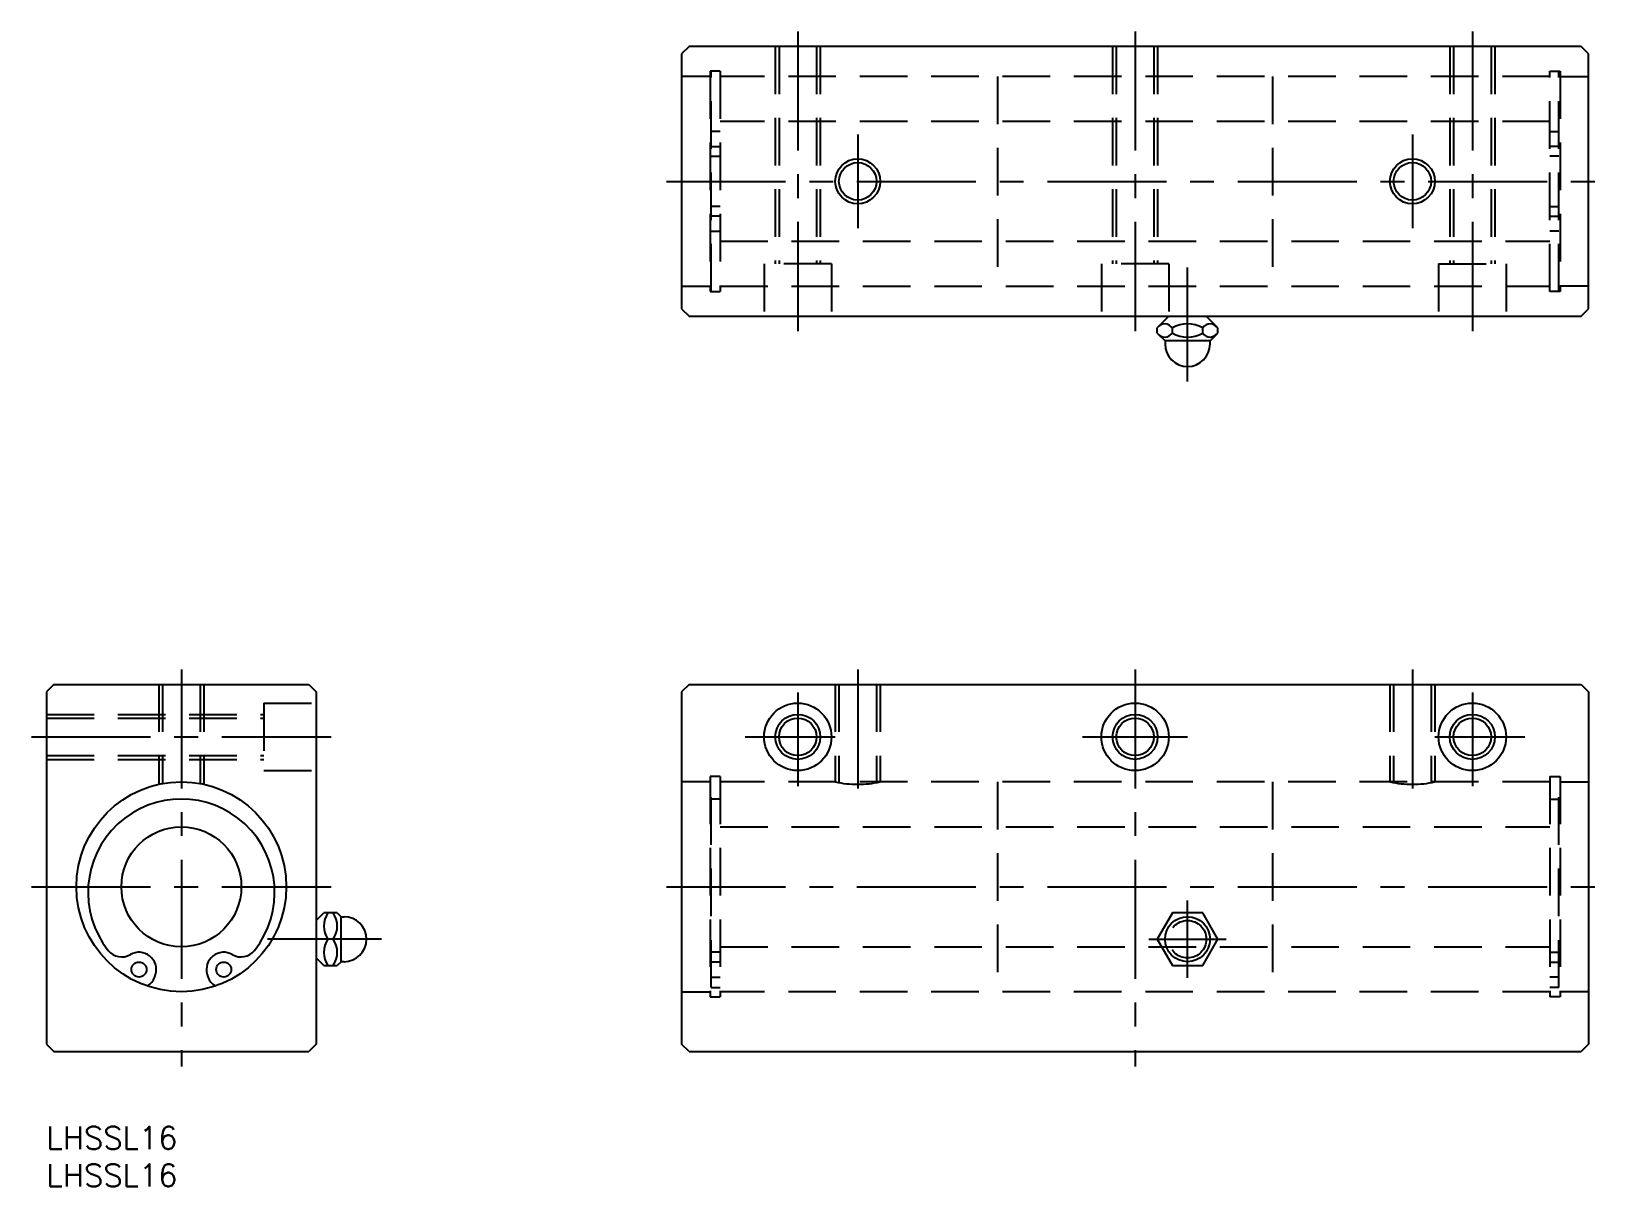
# Model space of a CAD drawing. Extents: x -2 to 208, y -8 to 146.
import ezdxf

# ---------------------------------------------------------------- set-up
doc = ezdxf.new("R2010")
doc.units = 0
doc.header["$LTSCALE"] = 0.5
doc.linetypes.add('CENTER', pattern=[50.8, 31.75, -6.35, 6.35, -6.35])
doc.linetypes.add('DASHED', pattern=[19.05, 12.7, -6.35])
for name, color, linetype in [('MSM_CENTER', 1, 'CENTER'), ('MSM_CONTINUOUS', 7, 'CONTINUOUS'), ('MSM_DASHED', 4, 'DASHED'), ('MSM_NARROW', 5, 'CONTINUOUS'), ('MSM_PART_NUMBER', 7, 'CONTINUOUS')]:
    doc.layers.add(name, color=color, linetype=linetype)
doc.styles.get("Standard").update_dxf_attribs({"font": 'txt.shx', "height": 3, "bigfont": 'bigfont.shx'})

# ---------------------------------------------------------------- blocks, each defined once
blk = doc.blocks.new('*U14')
at = {"layer": 'MSM_PART_NUMBER'}
blk.add_text('LHSSL16', height=3, dxfattribs=at).set_placement((0, -3))
blk = doc.blocks.new('*U15')
at = {"layer": 'MSM_PART_NUMBER'}
blk.add_text('LHSSL16', height=3, dxfattribs=at).set_placement((0, -8))

msp = doc.modelspace()

# ---------------------------------------------------------------- linework, layer by layer
at = {"layer": 'MSM_CENTER'}
for p, q in [((100.24, 146.12), (100.24, 106.12)), ((145.24, 146.12), (145.24, 106.12)), ((190.24, 146.12), (190.24, 106.12)), ((108.24, 132.37), (108.24, 119.87)), ((182.24, 132.37), (182.24, 119.87)), ((82.74, 126.12), (207.74, 126.12)), ((152.24, 99.42), (152.24, 114.62)), ((18, 61), (18, 8)), ((108.24, 61), (108.24, 42.42)), ((145.24, 61), (145.24, 8)), ((182.24, 61), (182.24, 44.42)), ((100.24, 57.92), (100.24, 45.42)), ((190.24, 57.92), (190.24, 45.42)), ((-2, 52), (38, 52)), ((93.24, 52), (105.24, 52)), ((138.24, 52), (152.24, 52)), ((185.24, 52), (197.24, 52)), ((-2, 32), (38, 32)), ((82.74, 32), (207.74, 32)), ((152.24, 19.85), (152.24, 30.15)), ((44.7, 25), (29.5, 25)), ((147.09, 25), (157.39, 25))]:
    msp.add_line(p, q, dxfattribs=at)
at = {"layer": 'MSM_CONTINUOUS'}
for p, q in [((85.74, 144.12), (84.74, 143.12)), ((84.74, 143.12), (84.74, 109.12)), ((204.74, 144.12), (85.74, 144.12)), ((205.74, 143.12), (204.74, 144.12)), ((205.74, 109.12), (205.74, 143.12)), ((84.74, 109.12), (85.74, 108.12)), ((204.74, 108.12), (205.74, 109.12)), ((85.74, 108.12), (204.74, 108.12)), ((149.74, 108.12), (148.2, 106.58)), ((156.29, 106.58), (154.74, 108.12)), ((148.2, 105.86), (148.2, 106.58)), ((148.2, 105.86), (149.24, 104.82)), ((150.22, 105.86), (150.22, 106.58)), ((154.26, 105.86), (154.26, 106.58)), ((155.24, 104.82), (156.29, 105.86)), ((156.29, 105.86), (156.29, 106.58)), ((149.24, 104.82), (149.24, 104.42)), ((155.24, 104.82), (149.24, 104.82)), ((155.24, 104.42), (155.24, 104.82)), ((1, 59), (0, 58)), ((1, 59), (35, 59)), ((35, 59), (36, 58)), ((85.74, 59), (84.74, 58)), ((85.74, 59), (204.74, 59)), ((204.74, 59), (205.74, 58)), ((0, 58), (0, 11)), ((36, 58), (36, 11)), ((84.74, 58), (84.74, 11)), ((205.74, 58), (205.74, 11)), ((36, 34.5), (36, 34.5)), ((36, 27.5), (37, 28.5)), ((38.8, 28.5), (37, 28.5)), ((38.8, 28.5), (39.3, 28)), ((39.3, 22), (39.3, 28)), ((39.3, 28), (39.7, 28)), ((150.22, 28.5), (148.2, 25)), ((154.26, 28.5), (150.22, 28.5)), ((156.29, 25), (154.26, 28.5)), ((38.26, 25), (37.54, 25)), ((148.2, 25), (150.22, 21.5)), ((154.26, 21.5), (156.29, 25)), ((37, 21.5), (36, 22.5)), ((37, 21.5), (38.8, 21.5)), ((39.3, 22), (38.8, 21.5)), ((39.7, 22), (39.3, 22)), ((150.22, 21.5), (154.26, 21.5)), ((14.46, 19.97), (14.56, 20.31)), ((21.44, 20.31), (21.54, 19.97)), ((0, 11), (1, 10)), ((36, 11), (35, 10)), ((85.74, 10), (84.74, 11)), ((205.74, 11), (204.74, 10)), ((1, 10), (35, 10)), ((85.74, 10), (204.74, 10))]:
    msp.add_line(p, q, dxfattribs=at)
for centre, radius in [((108.24, 126.12), 2.5), ((182.24, 126.12), 2.5), ((100.24, 52), 4.5), ((145.24, 52), 4.5), ((190.24, 52), 4.5), ((100.24, 52), 2.5), ((145.24, 52), 2.5), ((190.24, 52), 2.5), ((18, 32), 14), ((18, 32), 8), ((152.24, 25), 3), ((12.35, 20.96), 1), ((23.65, 20.96), 1)]:
    msp.add_circle(centre, radius, dxfattribs=at)
for centre, radius, start, end in [((149.38, 105.59), 1.54, 94.9065, 139.8212), ((148.93, 105.4), 1.75, 42.4502, 79.5637), ((152.24, 103.05), 4.07, 60.1945, 119.8055), ((155.44, 105.59), 1.54, 94.9065, 139.8212), ((154.99, 105.39), 1.76, 42.5784, 79.4355), ((149.33, 106.76), 1.44, 218.7191, 266.8684), ((149.02, 106.89), 1.58, 278.6031, 319.5849), ((152.24, 109.38), 4.06, 240.1226, 299.8774), ((155.4, 106.79), 1.47, 219.1919, 266.3955), ((155, 107.05), 1.75, 280.2516, 317.4071), ((152.24, 104.42), 3, 180, 0), ((18, 31.25), 12.45, 321.589, 218.411), ((40.1, 26.75), 3.1, 145.6329, 214.3671), ((35.7, 26.75), 3.1, 325.6329, 34.3671), ((39.7, 25), 3, 270, 90), ((10.05, 24.94), 2.3, 218.411, 300.0471), ((12.35, 20.96), 2.3, 343.5829, 120.0471), ((23.65, 20.96), 2.3, 59.9529, 196.4171), ((25.95, 24.94), 2.3, 239.9529, 321.589), ((40.1, 23.25), 3.1, 145.618, 214.382), ((35.7, 23.25), 3.1, 325.6329, 34.3671), ((12.54, 20.54), 2, 297.3274, 343.5829), ((23.46, 20.54), 2, 196.4171, 242.6726)]:
    msp.add_arc(centre, radius, start, end, dxfattribs=at)
at = {"layer": 'MSM_DASHED'}
for p, q in [((97.24, 144.12), (97.24, 115.12)), ((97.74, 144.12), (97.74, 115.12)), ((102.74, 144.12), (102.74, 115.12)), ((103.24, 144.12), (103.24, 115.12)), ((142.24, 144.12), (142.24, 115.12)), ((142.74, 144.12), (142.74, 115.12)), ((147.74, 144.12), (147.74, 115.12)), ((148.24, 144.12), (148.24, 115.12)), ((187.24, 144.12), (187.24, 115.12)), ((187.74, 144.12), (187.74, 115.12)), ((192.74, 144.12), (192.74, 115.12)), ((193.24, 144.12), (193.24, 115.12)), ((88.54, 140.82), (88.54, 111.42)), ((89.89, 140.82), (88.54, 140.82)), ((88.69, 111.42), (88.69, 140.82)), ((89.89, 140.82), (89.89, 111.42)), ((200.59, 111.42), (200.59, 140.82)), ((200.59, 140.82), (201.94, 140.82)), ((201.79, 111.42), (201.79, 140.82)), ((201.94, 140.82), (201.94, 111.42)), ((88.54, 140.12), (84.74, 140.12)), ((200.59, 140.12), (89.89, 140.12)), ((126.89, 140.12), (126.89, 112.12)), ((163.59, 140.12), (163.59, 112.12)), ((201.94, 140.12), (205.74, 140.12)), ((89.89, 132.77), (88.69, 132.77)), ((200.59, 134.12), (89.89, 134.12)), ((200.59, 132.77), (201.79, 132.77)), ((88.69, 130.77), (89.89, 130.77)), ((201.79, 130.77), (200.59, 130.77)), ((88.69, 129.47), (89.89, 129.47)), ((201.79, 129.47), (200.59, 129.47)), ((89.89, 122.77), (88.69, 122.77)), ((200.59, 122.77), (201.79, 122.77)), ((89.89, 121.47), (88.69, 121.47)), ((200.59, 121.47), (201.79, 121.47)), ((88.69, 119.47), (89.89, 119.47)), ((89.89, 118.12), (200.59, 118.12)), ((201.79, 119.47), (200.59, 119.47)), ((95.74, 115.12), (95.74, 108.12)), ((104.74, 115.12), (95.74, 115.12)), ((104.74, 115.12), (104.74, 108.12)), ((140.74, 115.12), (140.74, 108.12)), ((149.74, 115.12), (140.74, 115.12)), ((149.74, 115.12), (149.74, 108.12)), ((185.74, 115.12), (194.74, 115.12)), ((185.74, 115.12), (185.74, 108.12)), ((194.74, 115.12), (194.74, 108.12)), ((84.74, 112.12), (88.54, 112.12)), ((88.54, 111.42), (89.89, 111.42)), ((89.89, 112.12), (200.59, 112.12)), ((201.94, 111.42), (200.59, 111.42)), ((205.74, 112.12), (201.94, 112.12)), ((15, 59), (15, 45.67)), ((15.5, 59), (15.5, 45.77)), ((20.5, 59), (20.5, 45.77)), ((21, 59), (21, 45.67)), ((105.24, 59), (105.24, 46)), ((105.74, 59), (105.74, 46)), ((110.74, 59), (110.74, 46)), ((111.24, 59), (111.24, 46)), ((179.24, 59), (179.24, 46)), ((179.74, 59), (179.74, 46)), ((184.74, 59), (184.74, 46)), ((185.24, 59), (185.24, 46)), ((0, 55), (29, 55)), ((29, 56.5), (29, 47.5)), ((29, 56.5), (36, 56.5)), ((0, 54.5), (29, 54.5)), ((0, 49.5), (29, 49.5)), ((0, 49), (29, 49)), ((29, 47.5), (36, 47.5)), ((89.89, 46.7), (88.54, 46.7)), ((88.54, 46.7), (88.54, 17.3)), ((88.69, 18.54), (88.69, 46.7)), ((89.89, 46.7), (89.89, 17.3)), ((200.59, 46.7), (201.94, 46.7)), ((200.59, 46.7), (200.59, 17.3)), ((201.79, 18.54), (201.79, 46.7)), ((201.94, 46.7), (201.94, 17.3)), ((88.54, 46), (84.74, 46)), ((200.59, 46), (89.89, 46)), ((126.89, 46), (126.89, 18)), ((163.59, 46), (163.59, 18)), ((201.94, 46), (205.74, 46)), ((89.89, 43.7), (88.69, 43.7)), ((200.59, 43.7), (201.79, 43.7)), ((89.89, 40), (200.59, 40)), ((89.89, 23.26), (88.69, 23.26)), ((89.89, 24), (200.59, 24)), ((200.59, 23.26), (201.79, 23.26)), ((89.89, 21.96), (88.69, 21.96)), ((200.59, 21.96), (201.79, 21.96)), ((88.69, 19.96), (89.89, 19.96)), ((201.79, 19.96), (200.59, 19.96)), ((84.74, 18), (88.54, 18)), ((88.54, 17.3), (89.89, 17.3)), ((88.69, 18.54), (89.89, 18.54)), ((200.59, 18), (89.89, 18)), ((201.79, 18.54), (200.59, 18.54)), ((201.94, 17.3), (200.59, 17.3)), ((205.74, 18), (201.94, 18))]:
    msp.add_line(p, q, dxfattribs=at)
msp.add_circle((152.24, 25), 2.5, dxfattribs=at)
for centre in [(108.24, 59.67), (182.24, 59.67)]:
    msp.add_arc(centre, 14, 257.6264, 282.3736, dxfattribs=at)
at = {"layer": 'MSM_NARROW'}
for centre in [(108.24, 126.12), (182.24, 126.12), (100.24, 52), (145.24, 52), (190.24, 52)]:
    msp.add_circle(centre, 3, dxfattribs=at)

# ---------------------------------------------------------------- block references
at = {"layer": 'MSM_CONTINUOUS'}
for name in ['*U14', '*U15']:
    msp.add_blockref(name, (0, 0), dxfattribs=at)

doc.saveas('drawing.dxf')
